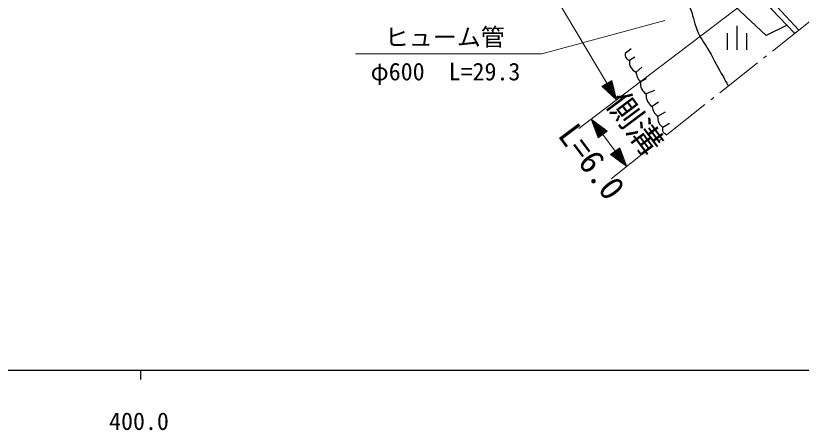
# Model space of a CAD drawing. Units: millimetres, scale not verified. Extents: x 40000 to 680000, y 20000 to 380000.
# Drawn here: x 454992 to 536899, y 198715 to 241938 of the extents above; entities that cross this region are included whole.
import ezdxf
from ezdxf.enums import TextEntityAlignment as Align

# ---------------------------------------------------------------- set-up
doc = ezdxf.new("R2010")
doc.units = ezdxf.units.MM
doc.header["$LTSCALE"] = 1000
for name, color, linetype, lineweight in [('M-BGD', 7, 'Continuous', 25), ('M-BGD-HTXT', 7, 'Continuous', 13), ('M-STR-HTXT', 7, 'Continuous', 13), ('M-TTL-BAND', 7, 'Continuous', 25)]:
    doc.layers.add(name, color=color, linetype=linetype, lineweight=lineweight)
doc.styles.add('ＭＳ ゴシック', font='')
doc.styles.get('ＭＳ ゴシック').set_extended_font_data('MS Gothic')

msp = doc.modelspace()

# ---------------------------------------------------------------- linework, layer by layer
at = {"layer": 'M-BGD'}
for p, q in [((532961, 244405), (536650, 240423)), ((533227, 239875), (530009, 242895)), ((530206, 238371), (530206, 240871)), ((535422, 240940), (533227, 239875)), ((529206, 238371), (529206, 240121)), ((531206, 238371), (531206, 240121)), ((519174, 238475), (518525, 237981)), ((519544, 237626), (518986, 237253)), ((520272, 236562), (519666, 236068)), ((520727, 235352), (520124, 235060)), ((521579, 234150), (520715, 233780)), ((522007, 232932), (521334, 232465)), ((522699, 231894), (521924, 231431)), ((523170, 230706), (522452, 230297))]:
    msp.add_line(p, q, dxfattribs=at)
msp.add_lwpolyline([(532622, 244066), (533807, 242627), (536232, 240094)], dxfattribs=at)
for points, knots in [([(524072, 246247), (524707, 244487), (524876, 244033), (525360, 242604), (525681, 241655), (525754, 241082), (526164, 240169), (526520, 239378), (526855, 239005), (527286, 238253), (527884, 237207), (528176, 236596), (528771, 235549), (528973, 235194), (529037, 235081), (529291, 234643)], [0, 0, 0, 0, 1, 1, 1, 2, 2, 2, 3, 3, 3, 4, 4, 4, 5, 5, 5, 5]), ([(518525, 237981), (518527, 237813), (518535, 237720), (518610, 237578), (518700, 237406), (518810, 237353), (518986, 237253)], [0, 0, 0, 0, 1, 1, 1, 2, 2, 2, 2]), ([(518986, 237253), (518982, 236960), (518980, 236788), (519120, 236543), (519261, 236298), (519410, 236213), (519666, 236068)], [0, 0, 0, 0, 1, 1, 1, 2, 2, 2, 2]), ([(519666, 236068), (519692, 235837), (519705, 235744), (519783, 235553), (519865, 235351), (519929, 235274), (520083, 235083)], [0, 0, 0, 0, 1, 1, 1, 2, 2, 2, 2]), ([(520124, 235060), (520123, 234747), (520119, 234584), (520247, 234320), (520368, 234069), (520484, 233970), (520715, 233780)], [0, 0, 0, 0, 1, 1, 1, 2, 2, 2, 2]), ([(520715, 233780), (520721, 233449), (520718, 233277), (520859, 233003), (520987, 232754), (521100, 232654), (521334, 232465)], [0, 0, 0, 0, 1, 1, 1, 2, 2, 2, 2]), ([(521334, 232465), (521387, 232220), (521412, 232120), (521518, 231923), (521635, 231703), (521722, 231625), (521924, 231431)], [0, 0, 0, 0, 1, 1, 1, 2, 2, 2, 2]), ([(521924, 231431), (521929, 231153), (521929, 231012), (522042, 230780), (522150, 230557), (522249, 230470), (522452, 230297)], [0, 0, 0, 0, 1, 1, 1, 2, 2, 2, 2]), ([(522452, 230297), (522411, 230166), (522404, 230078), (522434, 229943), (522486, 229712), (522671, 229641), (522876, 229528)], [0, 0, 0, 0, 1, 1, 1, 2, 2, 2, 2])]:
    msp.add_open_spline(points, degree=3, knots=knots, dxfattribs=at)
at = {"layer": 'M-BGD-HTXT'}
for p, q in [((533907, 238254), (537828, 241356)), ((532966, 237509), (533279, 237757)), ((528417, 233911), (532338, 237013)), ((522927, 229568), (526848, 232670)), ((527475, 233167), (527789, 233415)), ((521985, 228824), (522299, 229072)), ((517067, 224934), (521358, 228328))]:
    msp.add_line(p, q, dxfattribs=at)
at = {"layer": 'M-STR-HTXT'}
for p, q in [((487196, 284336), (516623, 234892)), ((513693, 230165), (532162, 244222)), ((522656, 241456), (509852, 237957)), ((509852, 237957), (490410, 237957)), ((517139, 235199), (516107, 234585)), ((516932, 235076), (517342, 234389)), ((517240, 234794), (517035, 235138)), ((517646, 233174), (517139, 235199)), ((517646, 233174), (516107, 234585)), ((516415, 234303), (516211, 234647)), ((516314, 234708), (516723, 234021)), ((517030, 233738), (516417, 234769)), ((516520, 234831), (517338, 233456)), ((517646, 233174), (516623, 234892)), ((516726, 234954), (517544, 233579)), ((517443, 233984), (516829, 235015)), ((514997, 231157), (515715, 229197)), ((514997, 231157), (516676, 229916)), ((514997, 231157), (516195, 229556)), ((516099, 229484), (515140, 230765)), ((515284, 230373), (516003, 229412)), ((516291, 229628), (515332, 230909)), ((515668, 230661), (516387, 229700)), ((516483, 229772), (516004, 230412)), ((516340, 230164), (516579, 229844)), ((515907, 229340), (515428, 229981)), ((515571, 229589), (515811, 229268)), ((515715, 229197), (516676, 229916)), ((516195, 229556), (517495, 227821)), ((517975, 228180), (517014, 227461)), ((517398, 227749), (518357, 226468)), ((518693, 226220), (517495, 227821)), ((517591, 227893), (518550, 226612)), ((518406, 227004), (517687, 227965)), ((517783, 228037), (518262, 227396)), ((518119, 227788), (517879, 228108)), ((518693, 226220), (517975, 228180)), ((518693, 226220), (517014, 227461)), ((517350, 227213), (517110, 227533)), ((517206, 227605), (517686, 226965)), ((518022, 226716), (517302, 227677))]:
    msp.add_line(p, q, dxfattribs=at)
at = {"layer": 'M-TTL-BAND'}
for p, q in [((40000, 205000), (579000, 205000)), ((468000, 205000), (468000, 204000))]:
    msp.add_line(p, q, dxfattribs=at)

# ---------------------------------------------------------------- texts
at = {"layer": 'M-STR-HTXT', "style": 'ＭＳ ゴシック'}
msp.add_text('ヒューム管', height=1833, rotation=0.078, dxfattribs=at).set_placement((499735, 239706), align=Align.MIDDLE_CENTER)
msp.add_text('φ600\u3000L=29.3', height=1833, dxfattribs=at).set_placement((499801, 236113), align=Align.MIDDLE_CENTER)
for s, p in [('側溝', (515829, 232286)), ('L=6.0', (510798, 229000))]:
    msp.add_text(s, height=2566, rotation=306.823, dxfattribs=at).set_placement(p, align=Align.BOTTOM_LEFT)
at = {"layer": 'M-TTL-BAND', "style": 'ＭＳ ゴシック'}
msp.add_text('400.0', height=1833, dxfattribs=at).set_placement((467844, 198195), align=Align.BOTTOM_CENTER)

doc.saveas('drawing.dxf')
